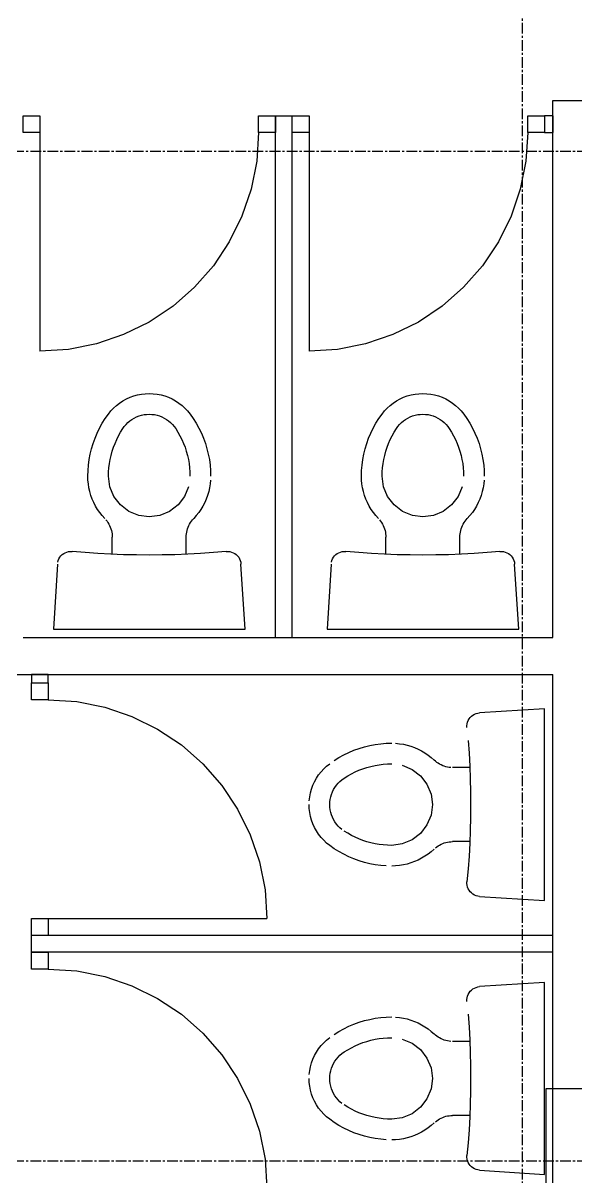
# Model space of a CAD drawing. Header units: millimetres. Extents: x -49883 to 71908, y -18440 to 67826.
# Drawn here: x 34982 to 36626, y 44228 to 47656 of the extents above; entities that cross this region are included whole.
import ezdxf

# ---------------------------------------------------------------- set-up
doc = ezdxf.new("R2010")
doc.units = ezdxf.units.MM
doc.linetypes.add('PCENTRE', pattern=[50.8, 31.75, -6.35, 6.35, -6.35])
doc.linetypes.add('PCENTRE2', pattern=[28.575, 19.05, -3.175, 3.175, -3.175])
for name, color, linetype in [('Boundaries_and_building_grids', 140, 'PCENTRE2'), ('Fourth Floor - Roofs', 2, 'Continuous'), ('Third Floor - Doors Windows and Openings', 1, 'Continuous'), ('Third Floor - Multi-View Blocks', 7, 'Continuous'), ('Third Floor - Walls', 3, 'Continuous')]:
    doc.layers.add(name, color=color, linetype=linetype)

msp = doc.modelspace()

# ---------------------------------------------------------------- linework, layer by layer
at = {"layer": 'Boundaries_and_building_grids', "color": 140, "linetype": 'PCENTRE', "lineweight": -3}
for p, q in [((36467.2, -6274.3), (36467.2, 67825.7)), ((-49882.8, 47275.7), (47817.2, 47275.7)), ((-49882.8, 44275.7), (47817.2, 44275.7))]:
    msp.add_line(p, q, dxfattribs=at)
at = {"layer": 'Fourth Floor - Roofs', "color": 1, "linetype": 'Continuous', "lineweight": -3}
for p, q in [((36537.2, 41260.7, 13800), (36537.2, 44490.7, 13800)), ((36537.2, 44490.7, 13800), (38297.2, 44490.7, 13800))]:
    msp.add_line(p, q, dxfattribs=at)
at = {"layer": 'Third Floor - Doors Windows and Openings', "linetype": 'Continuous'}
for p, q in [((35032.2, 47330.7, 10350), (35032.2, 46680.7, 10350)), ((35832.2, 47330.7, 10350), (35832.2, 46680.7, 10350)), ((35057.2, 44995.7, 10350), (35707.2, 44995.7, 10350))]:
    msp.add_line(p, q, dxfattribs=at)
at = {"layer": 'Third Floor - Doors Windows and Openings'}
for p, q in [((35682.2, 47330.7, 10350), (35676.6, 47245.9, 10350)), ((36482.2, 47330.7, 10350), (36476.6, 47245.9, 10350)), ((35676.6, 47245.9, 10350), (35660, 47162.5, 10350)), ((36476.6, 47245.9, 10350), (36460, 47162.5, 10350)), ((35660, 47162.5, 10350), (35632.7, 47082, 10350)), ((36460, 47162.5, 10350), (36432.7, 47082, 10350)), ((35632.7, 47082, 10350), (35595.1, 47005.7, 10350)), ((36432.7, 47082, 10350), (36395.1, 47005.7, 10350)), ((35595.1, 47005.7, 10350), (35547.9, 46935, 10350)), ((36395.1, 47005.7, 10350), (36347.9, 46935, 10350)), ((35547.9, 46935, 10350), (35491.8, 46871.1, 10350)), ((36347.9, 46935, 10350), (36291.8, 46871.1, 10350)), ((35491.8, 46871.1, 10350), (35427.9, 46815, 10350)), ((36291.8, 46871.1, 10350), (36227.9, 46815, 10350)), ((35427.9, 46815, 10350), (35357.2, 46767.8, 10350)), ((36227.9, 46815, 10350), (36157.2, 46767.8, 10350)), ((35357.2, 46767.8, 10350), (35280.9, 46730.2, 10350)), ((36157.2, 46767.8, 10350), (36080.9, 46730.2, 10350)), ((35280.9, 46730.2, 10350), (35200.4, 46702.9, 10350)), ((36080.9, 46730.2, 10350), (36000.4, 46702.9, 10350)), ((35117, 46686.3, 10350), (35032.2, 46680.7, 10350)), ((35200.4, 46702.9, 10350), (35117, 46686.3, 10350)), ((35917, 46686.3, 10350), (35832.2, 46680.7, 10350)), ((36000.4, 46702.9, 10350), (35917, 46686.3, 10350)), ((35057.2, 45645.7, 10350), (35142, 45640.2, 10350)), ((35142, 45640.2, 10350), (35225.4, 45623.6, 10350)), ((35225.4, 45623.6, 10350), (35305.9, 45596.2, 10350)), ((35305.9, 45596.2, 10350), (35382.2, 45558.6, 10350)), ((35382.2, 45558.6, 10350), (35452.9, 45511.4, 10350)), ((35452.9, 45511.4, 10350), (35516.8, 45455.3, 10350)), ((35516.8, 45455.3, 10350), (35572.9, 45391.4, 10350)), ((35572.9, 45391.4, 10350), (35620.1, 45320.7, 10350)), ((35620.1, 45320.7, 10350), (35657.7, 45244.5, 10350)), ((35657.7, 45244.5, 10350), (35685, 45164, 10350)), ((35685, 45164, 10350), (35701.6, 45080.6, 10350)), ((35701.6, 45080.6, 10350), (35707.2, 44995.7, 10350)), ((35057.2, 44845.7, 10350), (35142, 44840.2, 10350)), ((35142, 44840.2, 10350), (35225.4, 44823.6, 10350)), ((35225.4, 44823.6, 10350), (35305.9, 44796.2, 10350)), ((35305.9, 44796.2, 10350), (35382.2, 44758.6, 10350)), ((35382.2, 44758.6, 10350), (35452.9, 44711.4, 10350)), ((35452.9, 44711.4, 10350), (35516.8, 44655.3, 10350)), ((35516.8, 44655.3, 10350), (35572.9, 44591.4, 10350)), ((35572.9, 44591.4, 10350), (35620.1, 44520.7, 10350)), ((35620.1, 44520.7, 10350), (35657.7, 44444.5, 10350)), ((35657.7, 44444.5, 10350), (35685, 44364, 10350)), ((35685, 44364, 10350), (35701.6, 44280.6, 10350)), ((35701.6, 44280.6, 10350), (35707.2, 44195.7, 10350))]:
    msp.add_line(p, q, dxfattribs=at)
at = {"layer": 'Third Floor - Doors Windows and Openings', "linetype": 'Continuous', "elevation": 10350}
for points in [[(34982.2, 47380.7), (35032.2, 47380.7), (35032.2, 47330.7), (34982.2, 47330.7), (34982.2, 47380.7)], [(35682.2, 47380.7), (35732.2, 47380.7), (35732.2, 47330.7), (35682.2, 47330.7), (35682.2, 47380.7)], [(35782.2, 47380.7), (35832.2, 47380.7), (35832.2, 47330.7), (35782.2, 47330.7), (35782.2, 47380.7)], [(36482.2, 47380.7), (36532.2, 47380.7), (36532.2, 47330.7), (36482.2, 47330.7), (36482.2, 47380.7)], [(36532.2, 47380.7), (36532.2, 47330.7), (36557.2, 47330.7), (36557.2, 47380.7), (36532.2, 47380.7)], [(35007.2, 45695.7), (35057.2, 45695.7), (35057.2, 45720.7), (35007.2, 45720.7), (35007.2, 45695.7)], [(35007.2, 45645.7), (35007.2, 45695.7), (35057.2, 45695.7), (35057.2, 45645.7), (35007.2, 45645.7)], [(35007.2, 44945.7), (35007.2, 44995.7), (35057.2, 44995.7), (35057.2, 44945.7), (35007.2, 44945.7)], [(35007.2, 44845.7), (35007.2, 44895.7), (35057.2, 44895.7), (35057.2, 44845.7), (35007.2, 44845.7)]]:
    msp.add_lwpolyline(points, dxfattribs=at)
at = {"layer": 'Third Floor - Multi-View Blocks'}
for p, q in [((35300.1, 46544.1, 10350), (35311.1, 46548.1, 10350)), ((35311.1, 46548.1, 10350), (35322.4, 46551.3, 10350)), ((35322.4, 46551.3, 10350), (35333.9, 46553.5, 10350)), ((35333.9, 46553.5, 10350), (35345.6, 46554.9, 10350)), ((35345.6, 46554.9, 10350), (35357.3, 46555.4, 10350)), ((35357.3, 46555.4, 10350), (35369.1, 46554.9, 10350)), ((35369.1, 46554.9, 10350), (35380.7, 46553.5, 10350)), ((35380.7, 46553.5, 10350), (35392.3, 46551.3, 10350)), ((35392.3, 46551.3, 10350), (35403.6, 46548.1, 10350)), ((35403.6, 46548.1, 10350), (35414.6, 46544.1, 10350)), ((36113.4, 46544.1, 10350), (36124.4, 46548.1, 10350)), ((36124.4, 46548.1, 10350), (36135.8, 46551.3, 10350)), ((36135.8, 46551.3, 10350), (36147.3, 46553.5, 10350)), ((36147.3, 46553.5, 10350), (36158.9, 46554.9, 10350)), ((36158.9, 46554.9, 10350), (36170.7, 46555.4, 10350)), ((36170.7, 46555.4, 10350), (36182.4, 46554.9, 10350)), ((36182.4, 46554.9, 10350), (36194.1, 46553.5, 10350)), ((36194.1, 46553.5, 10350), (36205.6, 46551.3, 10350)), ((36205.6, 46551.3, 10350), (36216.9, 46548.1, 10350)), ((36216.9, 46548.1, 10350), (36228, 46544.1, 10350)), ((35243.3, 46503.5, 10350), (35251.3, 46512, 10350)), ((35251.3, 46512, 10350), (35260, 46519.9, 10350)), ((35260, 46519.9, 10350), (35269.3, 46527.1, 10350)), ((35269.3, 46527.1, 10350), (35279.1, 46533.6, 10350)), ((35279.1, 46533.6, 10350), (35289.4, 46539.2, 10350)), ((35289.4, 46539.2, 10350), (35300.1, 46544.1, 10350)), ((35414.6, 46544.1, 10350), (35425.3, 46539.2, 10350)), ((35425.3, 46539.2, 10350), (35435.6, 46533.6, 10350)), ((35435.6, 46533.6, 10350), (35445.4, 46527.1, 10350)), ((35445.4, 46527.1, 10350), (35454.7, 46519.9, 10350)), ((35454.7, 46519.9, 10350), (35463.4, 46512, 10350)), ((35463.4, 46512, 10350), (35471.4, 46503.5, 10350)), ((36056.6, 46503.5, 10350), (36064.7, 46512, 10350)), ((36064.7, 46512, 10350), (36073.3, 46519.9, 10350)), ((36073.3, 46519.9, 10350), (36082.6, 46527.1, 10350)), ((36082.6, 46527.1, 10350), (36092.4, 46533.6, 10350)), ((36092.4, 46533.6, 10350), (36102.7, 46539.2, 10350)), ((36102.7, 46539.2, 10350), (36113.4, 46544.1, 10350)), ((36228, 46544.1, 10350), (36238.6, 46539.2, 10350)), ((36238.6, 46539.2, 10350), (36248.9, 46533.6, 10350)), ((36248.9, 46533.6, 10350), (36258.7, 46527.1, 10350)), ((36258.7, 46527.1, 10350), (36268, 46519.9, 10350)), ((36268, 46519.9, 10350), (36276.7, 46512, 10350)), ((36276.7, 46512, 10350), (36284.8, 46503.5, 10350)), ((35217.7, 46466.9, 10350), (35226.4, 46480.8, 10350)), ((35226.4, 46480.8, 10350), (35235.9, 46494.3, 10350)), ((35235.9, 46494.3, 10350), (35243.3, 46503.5, 10350)), ((35299.7, 46474.1, 10350), (35306, 46478.6, 10350)), ((35306, 46478.6, 10350), (35312.7, 46482.6, 10350)), ((35312.7, 46482.6, 10350), (35319.7, 46486, 10350)), ((35319.7, 46486, 10350), (35326.9, 46488.8, 10350)), ((35326.9, 46488.8, 10350), (35334.3, 46491, 10350)), ((35334.3, 46491, 10350), (35341.9, 46492.6, 10350)), ((35341.9, 46492.6, 10350), (35349.6, 46493.5, 10350)), ((35349.6, 46493.5, 10350), (35357.3, 46493.9, 10350)), ((35357.3, 46493.9, 10350), (35365.1, 46493.5, 10350)), ((35365.1, 46493.5, 10350), (35372.8, 46492.6, 10350)), ((35372.8, 46492.6, 10350), (35380.4, 46491, 10350)), ((35380.4, 46491, 10350), (35387.8, 46488.8, 10350)), ((35387.8, 46488.8, 10350), (35395, 46486, 10350)), ((35395, 46486, 10350), (35402, 46482.6, 10350)), ((35402, 46482.6, 10350), (35408.7, 46478.6, 10350)), ((35408.7, 46478.6, 10350), (35415, 46474.1, 10350)), ((35471.4, 46503.5, 10350), (35478.8, 46494.3, 10350)), ((35478.8, 46494.3, 10350), (35488.3, 46480.8, 10350)), ((35488.3, 46480.8, 10350), (35497, 46466.9, 10350)), ((36031, 46466.9, 10350), (36039.8, 46480.8, 10350)), ((36039.8, 46480.8, 10350), (36049.2, 46494.3, 10350)), ((36049.2, 46494.3, 10350), (36056.6, 46503.5, 10350)), ((36113, 46474.1, 10350), (36119.4, 46478.6, 10350)), ((36119.4, 46478.6, 10350), (36126, 46482.6, 10350)), ((36126, 46482.6, 10350), (36133, 46486, 10350)), ((36133, 46486, 10350), (36140.2, 46488.8, 10350)), ((36140.2, 46488.8, 10350), (36147.7, 46491, 10350)), ((36147.7, 46491, 10350), (36155.2, 46492.6, 10350)), ((36155.2, 46492.6, 10350), (36162.9, 46493.5, 10350)), ((36162.9, 46493.5, 10350), (36170.7, 46493.9, 10350)), ((36170.7, 46493.9, 10350), (36178.4, 46493.5, 10350)), ((36178.4, 46493.5, 10350), (36186.1, 46492.6, 10350)), ((36186.1, 46492.6, 10350), (36193.7, 46491, 10350)), ((36193.7, 46491, 10350), (36201.1, 46488.8, 10350)), ((36201.1, 46488.8, 10350), (36208.4, 46486, 10350)), ((36208.4, 46486, 10350), (36215.3, 46482.6, 10350)), ((36215.3, 46482.6, 10350), (36222, 46478.6, 10350)), ((36222, 46478.6, 10350), (36228.3, 46474.1, 10350)), ((36284.8, 46503.5, 10350), (36292.1, 46494.3, 10350)), ((36292.1, 46494.3, 10350), (36301.6, 46480.8, 10350)), ((36301.6, 46480.8, 10350), (36310.3, 46466.9, 10350)), ((35202.5, 46437.7, 10350), (35209.7, 46452.5, 10350)), ((35209.7, 46452.5, 10350), (35217.7, 46466.9, 10350)), ((35272.1, 46440.9, 10350), (35278.7, 46451.5, 10350)), ((35278.7, 46451.5, 10350), (35283.2, 46457.8, 10350)), ((35283.2, 46457.8, 10350), (35288.3, 46463.7, 10350)), ((35288.3, 46463.7, 10350), (35293.8, 46469.1, 10350)), ((35293.8, 46469.1, 10350), (35299.7, 46474.1, 10350)), ((35415, 46474.1, 10350), (35420.9, 46469.1, 10350)), ((35420.9, 46469.1, 10350), (35426.4, 46463.7, 10350)), ((35426.4, 46463.7, 10350), (35431.4, 46457.8, 10350)), ((35431.4, 46457.8, 10350), (35435.9, 46451.5, 10350)), ((35435.9, 46451.5, 10350), (35442.6, 46440.9, 10350)), ((35497, 46466.9, 10350), (35505, 46452.5, 10350)), ((35505, 46452.5, 10350), (35512.2, 46437.7, 10350)), ((36015.8, 46437.7, 10350), (36023, 46452.5, 10350)), ((36023, 46452.5, 10350), (36031, 46466.9, 10350)), ((36085.5, 46440.9, 10350), (36092.1, 46451.5, 10350)), ((36092.1, 46451.5, 10350), (36096.6, 46457.8, 10350)), ((36096.6, 46457.8, 10350), (36101.6, 46463.7, 10350)), ((36101.6, 46463.7, 10350), (36107.1, 46469.1, 10350)), ((36107.1, 46469.1, 10350), (36113, 46474.1, 10350)), ((36228.3, 46474.1, 10350), (36234.2, 46469.1, 10350)), ((36234.2, 46469.1, 10350), (36239.7, 46463.7, 10350)), ((36239.7, 46463.7, 10350), (36244.8, 46457.8, 10350)), ((36244.8, 46457.8, 10350), (36249.3, 46451.5, 10350)), ((36249.3, 46451.5, 10350), (36255.9, 46440.9, 10350)), ((36310.3, 46466.9, 10350), (36318.3, 46452.5, 10350)), ((36318.3, 46452.5, 10350), (36325.5, 46437.7, 10350)), ((35190.5, 46407, 10350), (35196.1, 46422.5, 10350)), ((35196.1, 46422.5, 10350), (35202.5, 46437.7, 10350)), ((35255.5, 46407.3, 10350), (35260.5, 46418.8, 10350)), ((35260.5, 46418.8, 10350), (35266, 46430, 10350)), ((35266, 46430, 10350), (35272.1, 46440.9, 10350)), ((35442.6, 46440.9, 10350), (35448.6, 46430, 10350)), ((35448.6, 46430, 10350), (35454.2, 46418.8, 10350)), ((35454.2, 46418.8, 10350), (35459.2, 46407.3, 10350)), ((35512.2, 46437.7, 10350), (35518.6, 46422.5, 10350)), ((35518.6, 46422.5, 10350), (35524.2, 46407, 10350)), ((36003.8, 46407, 10350), (36009.4, 46422.5, 10350)), ((36009.4, 46422.5, 10350), (36015.8, 46437.7, 10350)), ((36068.8, 46407.3, 10350), (36073.8, 46418.8, 10350)), ((36073.8, 46418.8, 10350), (36079.4, 46430, 10350)), ((36079.4, 46430, 10350), (36085.5, 46440.9, 10350)), ((36255.9, 46440.9, 10350), (36262, 46430, 10350)), ((36262, 46430, 10350), (36267.5, 46418.8, 10350)), ((36267.5, 46418.8, 10350), (36272.5, 46407.3, 10350)), ((36325.5, 46437.7, 10350), (36331.9, 46422.5, 10350)), ((36331.9, 46422.5, 10350), (36337.5, 46407, 10350)), ((35178.8, 46359.1, 10350), (35181.8, 46375.2, 10350)), ((35181.8, 46375.2, 10350), (35185.7, 46391.2, 10350)), ((35185.7, 46391.2, 10350), (35190.5, 46407, 10350)), ((35243.9, 46371.7, 10350), (35247.2, 46383.8, 10350)), ((35247.2, 46383.8, 10350), (35251, 46395.6, 10350)), ((35251, 46395.6, 10350), (35255.5, 46407.3, 10350)), ((35459.2, 46407.3, 10350), (35463.6, 46395.6, 10350)), ((35463.6, 46395.6, 10350), (35467.5, 46383.8, 10350)), ((35467.5, 46383.8, 10350), (35470.8, 46371.7, 10350)), ((35524.2, 46407, 10350), (35528.9, 46391.2, 10350)), ((35528.9, 46391.2, 10350), (35532.8, 46375.2, 10350)), ((35532.8, 46375.2, 10350), (35535.9, 46359.1, 10350)), ((35992.1, 46359.1, 10350), (35995.2, 46375.2, 10350)), ((35995.2, 46375.2, 10350), (35999.1, 46391.2, 10350)), ((35999.1, 46391.2, 10350), (36003.8, 46407, 10350)), ((36057.2, 46371.7, 10350), (36060.5, 46383.8, 10350)), ((36060.5, 46383.8, 10350), (36064.4, 46395.6, 10350)), ((36064.4, 46395.6, 10350), (36068.8, 46407.3, 10350)), ((36272.5, 46407.3, 10350), (36277, 46395.6, 10350)), ((36277, 46395.6, 10350), (36280.9, 46383.8, 10350)), ((36280.9, 46383.8, 10350), (36284.1, 46371.7, 10350)), ((36337.5, 46407, 10350), (36342.3, 46391.2, 10350)), ((36342.3, 46391.2, 10350), (36346.2, 46375.2, 10350)), ((36346.2, 46375.2, 10350), (36349.2, 46359.1, 10350)), ((35175.3, 46326.3, 10350), (35176.6, 46342.7, 10350)), ((35176.6, 46342.7, 10350), (35178.8, 46359.1, 10350)), ((35237.5, 46334.8, 10350), (35239.1, 46347.2, 10350)), ((35239.1, 46347.2, 10350), (35241.2, 46359.5, 10350)), ((35241.2, 46359.5, 10350), (35243.9, 46371.7, 10350)), ((35470.8, 46371.7, 10350), (35473.5, 46359.5, 10350)), ((35473.5, 46359.5, 10350), (35475.6, 46347.2, 10350)), ((35475.6, 46347.2, 10350), (35477.1, 46334.8, 10350)), ((35535.9, 46359.1, 10350), (35538.1, 46342.7, 10350)), ((35538.1, 46342.7, 10350), (35539.4, 46326.3, 10350)), ((35988.6, 46326.3, 10350), (35989.9, 46342.7, 10350)), ((35989.9, 46342.7, 10350), (35992.1, 46359.1, 10350)), ((36050.9, 46334.8, 10350), (36052.4, 46347.2, 10350)), ((36052.4, 46347.2, 10350), (36054.5, 46359.5, 10350)), ((36054.5, 46359.5, 10350), (36057.2, 46371.7, 10350)), ((36284.1, 46371.7, 10350), (36286.9, 46359.5, 10350)), ((36286.9, 46359.5, 10350), (36289, 46347.2, 10350)), ((36289, 46347.2, 10350), (36290.5, 46334.8, 10350)), ((36349.2, 46359.1, 10350), (36351.4, 46342.7, 10350)), ((36351.4, 46342.7, 10350), (36352.7, 46326.3, 10350)), ((35174.8, 46309.9, 10350), (35175.3, 46326.3, 10350)), ((35175.2, 46298.3, 10350), (35174.8, 46309.9, 10350)), ((35236.3, 46309.9, 10350), (35236.6, 46322.3, 10350)), ((35240.5, 46278.5, 10350), (35236.3, 46309.9, 10350)), ((35236.6, 46322.3, 10350), (35237.5, 46334.8, 10350)), ((35477.1, 46334.8, 10350), (35478, 46322.3, 10350)), ((35478, 46322.3, 10350), (35478.3, 46309.9, 10350)), ((35539.4, 46326.3, 10350), (35539.8, 46309.9, 10350)), ((35988.2, 46309.9, 10350), (35988.6, 46326.3, 10350)), ((35988.5, 46298.3, 10350), (35988.2, 46309.9, 10350)), ((36049.7, 46309.9, 10350), (36050, 46322.3, 10350)), ((36053.8, 46278.5, 10350), (36049.7, 46309.9, 10350)), ((36050, 46322.3, 10350), (36050.9, 46334.8, 10350)), ((36290.5, 46334.8, 10350), (36291.4, 46322.3, 10350)), ((36291.4, 46322.3, 10350), (36291.7, 46309.9, 10350)), ((36352.7, 46326.3, 10350), (36353.2, 46309.9, 10350)), ((35176.3, 46286.8, 10350), (35175.2, 46298.3, 10350)), ((35178.1, 46275.3, 10350), (35176.3, 46286.8, 10350)), ((35180.7, 46264, 10350), (35178.1, 46275.3, 10350)), ((35252.5, 46249.4, 10350), (35240.5, 46278.5, 10350)), ((35474.2, 46278.5, 10350), (35462.1, 46249.4, 10350)), ((35536.5, 46275.3, 10350), (35534, 46264, 10350)), ((35538.4, 46286.8, 10350), (35536.5, 46275.3, 10350)), ((35539.5, 46298.3, 10350), (35538.4, 46286.8, 10350)), ((35989.6, 46286.8, 10350), (35988.5, 46298.3, 10350)), ((35991.5, 46275.3, 10350), (35989.6, 46286.8, 10350)), ((35994, 46264, 10350), (35991.5, 46275.3, 10350)), ((36065.9, 46249.4, 10350), (36053.8, 46278.5, 10350)), ((36287.6, 46278.5, 10350), (36275.5, 46249.4, 10350)), ((36349.9, 46275.3, 10350), (36347.3, 46264, 10350)), ((36351.7, 46286.8, 10350), (36349.9, 46275.3, 10350)), ((36352.8, 46298.3, 10350), (36351.7, 46286.8, 10350)), ((35183.9, 46252.9, 10350), (35180.7, 46264, 10350)), ((35187.9, 46242, 10350), (35183.9, 46252.9, 10350)), ((35192.5, 46231.4, 10350), (35187.9, 46242, 10350)), ((35271.8, 46224.3, 10350), (35252.5, 46249.4, 10350)), ((35462.1, 46249.4, 10350), (35442.9, 46224.3, 10350)), ((35526.8, 46242, 10350), (35522.1, 46231.4, 10350)), ((35530.7, 46252.9, 10350), (35526.8, 46242, 10350)), ((35534, 46264, 10350), (35530.7, 46252.9, 10350)), ((35997.3, 46252.9, 10350), (35994, 46264, 10350)), ((36001.3, 46242, 10350), (35997.3, 46252.9, 10350)), ((36005.9, 46231.4, 10350), (36001.3, 46242, 10350)), ((36085.1, 46224.3, 10350), (36065.9, 46249.4, 10350)), ((36275.5, 46249.4, 10350), (36256.2, 46224.3, 10350)), ((36340.1, 46242, 10350), (36335.5, 46231.4, 10350)), ((36344.1, 46252.9, 10350), (36340.1, 46242, 10350)), ((36347.3, 46264, 10350), (36344.1, 46252.9, 10350)), ((35197.9, 46221.1, 10350), (35192.5, 46231.4, 10350)), ((35203.8, 46211.2, 10350), (35197.9, 46221.1, 10350)), ((35210.4, 46201.7, 10350), (35203.8, 46211.2, 10350)), ((35296.8, 46205.1, 10350), (35271.8, 46224.3, 10350)), ((35326, 46193, 10350), (35296.8, 46205.1, 10350)), ((35417.8, 46205.1, 10350), (35388.7, 46193, 10350)), ((35442.9, 46224.3, 10350), (35417.8, 46205.1, 10350)), ((35510.9, 46211.2, 10350), (35504.3, 46201.7, 10350)), ((35516.8, 46221.1, 10350), (35510.9, 46211.2, 10350)), ((35522.1, 46231.4, 10350), (35516.8, 46221.1, 10350)), ((36011.2, 46221.1, 10350), (36005.9, 46231.4, 10350)), ((36017.1, 46211.2, 10350), (36011.2, 46221.1, 10350)), ((36023.7, 46201.7, 10350), (36017.1, 46211.2, 10350)), ((36110.2, 46205.1, 10350), (36085.1, 46224.3, 10350)), ((36139.4, 46193, 10350), (36110.2, 46205.1, 10350)), ((36231.2, 46205.1, 10350), (36202, 46193, 10350)), ((36256.2, 46224.3, 10350), (36231.2, 46205.1, 10350)), ((36324.2, 46211.2, 10350), (36317.7, 46201.7, 10350)), ((36330.2, 46221.1, 10350), (36324.2, 46211.2, 10350)), ((36335.5, 46231.4, 10350), (36330.2, 46221.1, 10350)), ((35217.5, 46192.6, 10350), (35210.4, 46201.7, 10350)), ((35225.2, 46183.9, 10350), (35217.5, 46192.6, 10350)), ((35228.6, 46180.2, 10350), (35231.8, 46176.2, 10350)), ((35231.8, 46176.2, 10350), (35234.6, 46172, 10350)), ((35234.6, 46172, 10350), (35237.2, 46167.6, 10350)), ((35237.2, 46167.6, 10350), (35239.6, 46163.1, 10350)), ((35357.3, 46188.9, 10350), (35326, 46193, 10350)), ((35388.7, 46193, 10350), (35357.3, 46188.9, 10350)), ((35475.1, 46163.1, 10350), (35477.4, 46167.6, 10350)), ((35477.4, 46167.6, 10350), (35480, 46172, 10350)), ((35480, 46172, 10350), (35482.9, 46176.2, 10350)), ((35482.9, 46176.2, 10350), (35486, 46180.2, 10350)), ((35486, 46180.2, 10350), (35489.4, 46183.9, 10350)), ((35497.2, 46192.6, 10350), (35489.4, 46183.9, 10350)), ((35504.3, 46201.7, 10350), (35497.2, 46192.6, 10350)), ((36030.9, 46192.6, 10350), (36023.7, 46201.7, 10350)), ((36038.6, 46183.9, 10350), (36030.9, 46192.6, 10350)), ((36042, 46180.2, 10350), (36045.1, 46176.2, 10350)), ((36045.1, 46176.2, 10350), (36048, 46172, 10350)), ((36048, 46172, 10350), (36050.6, 46167.6, 10350)), ((36050.6, 46167.6, 10350), (36052.9, 46163.1, 10350)), ((36170.7, 46188.9, 10350), (36139.4, 46193, 10350)), ((36202, 46193, 10350), (36170.7, 46188.9, 10350)), ((36288.4, 46163.1, 10350), (36290.8, 46167.6, 10350)), ((36290.8, 46167.6, 10350), (36293.4, 46172, 10350)), ((36293.4, 46172, 10350), (36296.3, 46176.2, 10350)), ((36296.3, 46176.2, 10350), (36299.4, 46180.2, 10350)), ((36299.4, 46180.2, 10350), (36302.8, 46183.9, 10350)), ((36310.5, 46192.6, 10350), (36302.8, 46183.9, 10350)), ((36317.7, 46201.7, 10350), (36310.5, 46192.6, 10350)), ((35239.6, 46163.1, 10350), (35241.6, 46158.5, 10350)), ((35241.6, 46158.5, 10350), (35243.3, 46153.7, 10350)), ((35243.3, 46153.7, 10350), (35244.8, 46148.8, 10350)), ((35244.8, 46148.8, 10350), (35245.9, 46143.9, 10350)), ((35245.9, 46143.9, 10350), (35246.7, 46138.9, 10350)), ((35246.7, 46138.9, 10350), (35247.2, 46133.8, 10350)), ((35247.2, 46133.8, 10350), (35247.3, 46128.7, 10350)), ((35467.3, 46128.7, 10350), (35467.5, 46133.8, 10350)), ((35467.5, 46133.8, 10350), (35468, 46138.9, 10350)), ((35468, 46138.9, 10350), (35468.8, 46143.9, 10350)), ((35468.8, 46143.9, 10350), (35469.9, 46148.8, 10350)), ((35469.9, 46148.8, 10350), (35471.3, 46153.7, 10350)), ((35471.3, 46153.7, 10350), (35473.1, 46158.5, 10350)), ((35473.1, 46158.5, 10350), (35475.1, 46163.1, 10350)), ((36052.9, 46163.1, 10350), (36055, 46158.5, 10350)), ((36055, 46158.5, 10350), (36056.7, 46153.7, 10350)), ((36056.7, 46153.7, 10350), (36058.1, 46148.8, 10350)), ((36058.1, 46148.8, 10350), (36059.2, 46143.9, 10350)), ((36059.2, 46143.9, 10350), (36060, 46138.9, 10350)), ((36060, 46138.9, 10350), (36060.5, 46133.8, 10350)), ((36060.5, 46133.8, 10350), (36060.7, 46128.7, 10350)), ((36280.7, 46128.7, 10350), (36280.8, 46133.8, 10350)), ((36280.8, 46133.8, 10350), (36281.3, 46138.9, 10350)), ((36281.3, 46138.9, 10350), (36282.1, 46143.9, 10350)), ((36282.1, 46143.9, 10350), (36283.2, 46148.8, 10350)), ((36283.2, 46148.8, 10350), (36284.7, 46153.7, 10350)), ((36284.7, 46153.7, 10350), (36286.4, 46158.5, 10350)), ((36286.4, 46158.5, 10350), (36288.4, 46163.1, 10350)), ((35088.8, 46064.2, 10350), (35091.5, 46068.8, 10350)), ((35091.5, 46068.8, 10350), (35094.8, 46073, 10350)), ((35094.8, 46073, 10350), (35098.6, 46076.7, 10350)), ((35098.6, 46076.7, 10350), (35102.9, 46079.9, 10350)), ((35102.9, 46079.9, 10350), (35107.6, 46082.5, 10350)), ((35107.6, 46082.5, 10350), (35112.5, 46084.5, 10350)), ((35112.5, 46084.5, 10350), (35117.7, 46085.7, 10350)), ((35117.7, 46085.7, 10350), (35123, 46086.3, 10350)), ((35123, 46086.3, 10350), (35128.4, 46086.1, 10350)), ((35166.4, 46082.8, 10350), (35128.4, 46086.1, 10350)), ((35204.6, 46080.2, 10350), (35166.4, 46082.8, 10350)), ((35242.7, 46078.1, 10350), (35204.6, 46080.2, 10350)), ((35280.9, 46076.6, 10350), (35242.7, 46078.1, 10350)), ((35319.1, 46075.7, 10350), (35280.9, 46076.6, 10350)), ((35357.3, 46075.4, 10350), (35319.1, 46075.7, 10350)), ((35395.6, 46075.7, 10350), (35357.3, 46075.4, 10350)), ((35433.8, 46076.6, 10350), (35395.6, 46075.7, 10350)), ((35471.9, 46078.1, 10350), (35433.8, 46076.6, 10350)), ((35510.1, 46080.2, 10350), (35471.9, 46078.1, 10350)), ((35548.2, 46082.8, 10350), (35510.1, 46080.2, 10350)), ((35586.3, 46086.1, 10350), (35548.2, 46082.8, 10350)), ((35586.3, 46086.1, 10350), (35591.6, 46086.3, 10350)), ((35591.6, 46086.3, 10350), (35596.9, 46085.7, 10350)), ((35596.9, 46085.7, 10350), (35602.1, 46084.5, 10350)), ((35602.1, 46084.5, 10350), (35607.1, 46082.5, 10350)), ((35607.1, 46082.5, 10350), (35611.8, 46079.9, 10350)), ((35611.8, 46079.9, 10350), (35616, 46076.7, 10350)), ((35616, 46076.7, 10350), (35619.8, 46073, 10350)), ((35619.8, 46073, 10350), (35623.1, 46068.8, 10350)), ((35623.1, 46068.8, 10350), (35625.8, 46064.2, 10350)), ((35902.2, 46064.2, 10350), (35904.9, 46068.8, 10350)), ((35904.9, 46068.8, 10350), (35908.2, 46073, 10350)), ((35908.2, 46073, 10350), (35912, 46076.7, 10350)), ((35912, 46076.7, 10350), (35916.3, 46079.9, 10350)), ((35916.3, 46079.9, 10350), (35920.9, 46082.5, 10350)), ((35920.9, 46082.5, 10350), (35925.9, 46084.5, 10350)), ((35925.9, 46084.5, 10350), (35931.1, 46085.7, 10350)), ((35931.1, 46085.7, 10350), (35936.4, 46086.3, 10350)), ((35936.4, 46086.3, 10350), (35941.7, 46086.1, 10350)), ((35979.8, 46082.8, 10350), (35941.7, 46086.1, 10350)), ((36017.9, 46080.2, 10350), (35979.8, 46082.8, 10350)), ((36056.1, 46078.1, 10350), (36017.9, 46080.2, 10350)), ((36094.3, 46076.6, 10350), (36056.1, 46078.1, 10350)), ((36132.5, 46075.7, 10350), (36094.3, 46076.6, 10350)), ((36170.7, 46075.4, 10350), (36132.5, 46075.7, 10350)), ((36208.9, 46075.7, 10350), (36170.7, 46075.4, 10350)), ((36247.1, 46076.6, 10350), (36208.9, 46075.7, 10350)), ((36285.3, 46078.1, 10350), (36247.1, 46076.6, 10350)), ((36323.5, 46080.2, 10350), (36285.3, 46078.1, 10350)), ((36361.6, 46082.8, 10350), (36323.5, 46080.2, 10350)), ((36399.7, 46086.1, 10350), (36361.6, 46082.8, 10350)), ((36399.7, 46086.1, 10350), (36405, 46086.3, 10350)), ((36405, 46086.3, 10350), (36410.3, 46085.7, 10350)), ((36410.3, 46085.7, 10350), (36415.5, 46084.5, 10350)), ((36415.5, 46084.5, 10350), (36420.4, 46082.5, 10350)), ((36420.4, 46082.5, 10350), (36425.1, 46079.9, 10350)), ((36425.1, 46079.9, 10350), (36429.4, 46076.7, 10350)), ((36429.4, 46076.7, 10350), (36433.2, 46073, 10350)), ((36433.2, 46073, 10350), (36436.5, 46068.8, 10350)), ((36436.5, 46068.8, 10350), (36439.2, 46064.2, 10350)), ((35085.4, 46054.1, 10350), (35086.8, 46059.3, 10350)), ((35086.8, 46059.3, 10350), (35088.8, 46064.2, 10350)), ((35625.8, 46064.2, 10350), (35627.9, 46059.3, 10350)), ((35627.9, 46059.3, 10350), (35629.3, 46054.1, 10350)), ((35629.3, 46054.1, 10350), (35630, 46048.9, 10350)), ((35898.7, 46054.1, 10350), (35900.1, 46059.3, 10350)), ((35900.1, 46059.3, 10350), (35902.2, 46064.2, 10350)), ((36439.2, 46064.2, 10350), (36441.2, 46059.3, 10350)), ((36441.2, 46059.3, 10350), (36442.6, 46054.1, 10350)), ((36442.6, 46054.1, 10350), (36443.3, 46048.9, 10350)), ((36305.4, 45584, 10350), (36308, 45588.6, 10350)), ((36308, 45588.6, 10350), (36311.2, 45592.9, 10350)), ((36311.2, 45592.9, 10350), (36314.9, 45596.7, 10350)), ((36314.9, 45596.7, 10350), (36319.1, 45600, 10350)), ((36319.1, 45600, 10350), (36323.7, 45602.7, 10350)), ((36323.7, 45602.7, 10350), (36328.6, 45604.8, 10350)), ((36328.6, 45604.8, 10350), (36333.8, 45606.2, 10350)), ((36333.8, 45606.2, 10350), (36339.1, 45606.9, 10350)), ((36301.6, 45568.5, 10350), (36302.2, 45573.8, 10350)), ((36301.8, 45563.2, 10350), (36301.6, 45568.5, 10350)), ((36302.2, 45573.8, 10350), (36303.5, 45579, 10350)), ((36303.5, 45579, 10350), (36305.4, 45584, 10350)), ((36061.6, 45516.3, 10350), (36078.1, 45516.7, 10350)), ((36305.1, 45525.1, 10350), (36307.8, 45487, 10350)), ((35935.4, 45481.9, 10350), (35950.3, 45489.1, 10350)), ((35950.3, 45489.1, 10350), (35965.4, 45495.5, 10350)), ((35965.4, 45495.5, 10350), (35980.9, 45501.1, 10350)), ((35980.9, 45501.1, 10350), (35996.7, 45505.8, 10350)), ((35996.7, 45505.8, 10350), (36012.7, 45509.7, 10350)), ((36012.7, 45509.7, 10350), (36028.9, 45512.8, 10350)), ((36028.9, 45512.8, 10350), (36045.2, 45515, 10350)), ((36045.2, 45515, 10350), (36061.6, 45516.3, 10350)), ((36089.6, 45516.3, 10350), (36101.2, 45515.2, 10350)), ((36101.2, 45515.2, 10350), (36112.6, 45513.4, 10350)), ((36112.6, 45513.4, 10350), (36123.9, 45510.9, 10350)), ((36123.9, 45510.9, 10350), (36135, 45507.6, 10350)), ((36135, 45507.6, 10350), (36145.9, 45503.6, 10350)), ((36145.9, 45503.6, 10350), (36156.5, 45499, 10350)), ((36156.5, 45499, 10350), (36166.8, 45493.7, 10350)), ((36166.8, 45493.7, 10350), (36176.7, 45487.7, 10350)), ((36176.7, 45487.7, 10350), (36186.3, 45481.2, 10350)), ((36307.8, 45487, 10350), (36309.9, 45448.8, 10350)), ((35875.9, 45440.2, 10350), (35884.5, 45448.3, 10350)), ((35884.5, 45448.3, 10350), (35893.6, 45455.7, 10350)), ((35907.1, 45465.1, 10350), (35921, 45473.9, 10350)), ((35921, 45473.9, 10350), (35935.4, 45481.9, 10350)), ((36016.2, 45447.7, 10350), (36028.4, 45450.4, 10350)), ((36028.4, 45450.4, 10350), (36040.7, 45452.5, 10350)), ((36040.7, 45452.5, 10350), (36053.1, 45454, 10350)), ((36053.1, 45454, 10350), (36065.6, 45454.9, 10350)), ((36065.6, 45454.9, 10350), (36078.1, 45455.2, 10350)), ((36109.4, 45451.1, 10350), (36138.6, 45439, 10350)), ((36186.3, 45481.2, 10350), (36195.4, 45474, 10350)), ((36195.4, 45474, 10350), (36204, 45466.3, 10350)), ((36207.8, 45462.9, 10350), (36204, 45466.3, 10350)), ((36211.8, 45459.8, 10350), (36207.8, 45462.9, 10350)), ((36215.9, 45456.9, 10350), (36211.8, 45459.8, 10350)), ((36220.3, 45454.3, 10350), (36215.9, 45456.9, 10350)), ((36224.8, 45452, 10350), (36220.3, 45454.3, 10350)), ((36229.5, 45449.9, 10350), (36224.8, 45452, 10350)), ((36234.2, 45448.2, 10350), (36229.5, 45449.9, 10350)), ((36239.1, 45446.8, 10350), (36234.2, 45448.2, 10350)), ((36309.9, 45448.8, 10350), (36311.4, 45410.6, 10350)), ((35854.4, 45412.5, 10350), (35860.8, 45422.3, 10350)), ((35860.8, 45422.3, 10350), (35868, 45431.5, 10350)), ((35868, 45431.5, 10350), (35875.9, 45440.2, 10350)), ((35936.5, 45412.8, 10350), (35947.1, 45419.4, 10350)), ((35947.1, 45419.4, 10350), (35958, 45425.5, 10350)), ((35958, 45425.5, 10350), (35969.2, 45431.1, 10350)), ((35969.2, 45431.1, 10350), (35980.6, 45436.1, 10350)), ((35980.6, 45436.1, 10350), (35992.3, 45440.5, 10350)), ((35992.3, 45440.5, 10350), (36004.2, 45444.4, 10350)), ((36004.2, 45444.4, 10350), (36016.2, 45447.7, 10350)), ((36138.6, 45439, 10350), (36163.6, 45419.8, 10350)), ((36163.6, 45419.8, 10350), (36182.9, 45394.7, 10350)), ((36244.1, 45445.7, 10350), (36239.1, 45446.8, 10350)), ((36249.1, 45444.9, 10350), (36244.1, 45445.7, 10350)), ((36254.1, 45444.4, 10350), (36249.1, 45444.9, 10350)), ((35836.6, 45369.1, 10350), (35839.8, 45380.5, 10350)), ((35839.8, 45380.5, 10350), (35843.8, 45391.5, 10350)), ((35843.8, 45391.5, 10350), (35848.7, 45402.2, 10350)), ((35848.7, 45402.2, 10350), (35854.4, 45412.5, 10350)), ((35905.3, 45378.9, 10350), (35909.3, 45385.5, 10350)), ((35909.3, 45385.5, 10350), (35913.8, 45391.9, 10350)), ((35913.8, 45391.9, 10350), (35918.8, 45397.8, 10350)), ((35918.8, 45397.8, 10350), (35924.3, 45403.3, 10350)), ((35924.3, 45403.3, 10350), (35930.2, 45408.3, 10350)), ((35930.2, 45408.3, 10350), (35936.5, 45412.8, 10350)), ((36182.9, 45394.7, 10350), (36194.9, 45365.5, 10350)), ((36311.4, 45410.6, 10350), (36312.3, 45372.4, 10350)), ((35833, 45345.9, 10350), (35834.4, 45357.6, 10350)), ((35834.4, 45357.6, 10350), (35836.6, 45369.1, 10350)), ((35894.4, 45342, 10350), (35895.3, 45349.7, 10350)), ((35895.3, 45349.7, 10350), (35896.9, 45357.2, 10350)), ((35896.9, 45357.2, 10350), (35899.1, 45364.7, 10350)), ((35899.1, 45364.7, 10350), (35901.9, 45371.9, 10350)), ((35901.9, 45371.9, 10350), (35905.3, 45378.9, 10350)), ((36194.9, 45365.5, 10350), (36199.1, 45334.2, 10350)), ((36312.3, 45372.4, 10350), (36312.6, 45334.2, 10350)), ((35833, 45322.5, 10350), (35832.6, 45334.2, 10350)), ((35834.4, 45310.8, 10350), (35833, 45322.5, 10350)), ((35836.6, 45299.3, 10350), (35834.4, 45310.8, 10350)), ((35894.1, 45334.2, 10350), (35894.4, 45342, 10350)), ((35894.4, 45326.5, 10350), (35894.1, 45334.2, 10350)), ((35895.3, 45318.8, 10350), (35894.4, 45326.5, 10350)), ((35896.9, 45311.2, 10350), (35895.3, 45318.8, 10350)), ((35899.1, 45303.8, 10350), (35896.9, 45311.2, 10350)), ((36199.1, 45334.2, 10350), (36194.9, 45302.9, 10350)), ((36312.6, 45334.2, 10350), (36312.3, 45296, 10350)), ((35839.8, 45288, 10350), (35836.6, 45299.3, 10350)), ((35843.8, 45276.9, 10350), (35839.8, 45288, 10350)), ((35848.7, 45266.2, 10350), (35843.8, 45276.9, 10350)), ((35901.9, 45296.5, 10350), (35899.1, 45303.8, 10350)), ((35905.3, 45289.6, 10350), (35901.9, 45296.5, 10350)), ((35909.3, 45282.9, 10350), (35905.3, 45289.6, 10350)), ((35913.8, 45276.6, 10350), (35909.3, 45282.9, 10350)), ((35918.8, 45270.6, 10350), (35913.8, 45276.6, 10350)), ((36194.9, 45302.9, 10350), (36182.9, 45273.7, 10350)), ((36312.3, 45296, 10350), (36311.4, 45257.8, 10350)), ((35854.4, 45256, 10350), (35848.7, 45266.2, 10350)), ((35860.8, 45246.2, 10350), (35854.4, 45256, 10350)), ((35868, 45236.9, 10350), (35860.8, 45246.2, 10350)), ((35924.3, 45265.1, 10350), (35918.8, 45270.6, 10350)), ((35930.2, 45260.1, 10350), (35924.3, 45265.1, 10350)), ((35947.1, 45249, 10350), (35936.5, 45255.6, 10350)), ((35958, 45242.9, 10350), (35947.1, 45249, 10350)), ((35969.2, 45237.4, 10350), (35958, 45242.9, 10350)), ((36163.6, 45248.7, 10350), (36138.6, 45229.4, 10350)), ((36182.9, 45273.7, 10350), (36163.6, 45248.7, 10350)), ((36311.4, 45257.8, 10350), (36309.9, 45219.6, 10350)), ((35875.9, 45228.2, 10350), (35868, 45236.9, 10350)), ((35884.5, 45220.1, 10350), (35875.9, 45228.2, 10350)), ((35893.6, 45212.8, 10350), (35884.5, 45220.1, 10350)), ((35907.1, 45203.3, 10350), (35893.6, 45212.8, 10350)), ((35980.6, 45232.4, 10350), (35969.2, 45237.4, 10350)), ((35992.3, 45227.9, 10350), (35980.6, 45232.4, 10350)), ((36004.2, 45224, 10350), (35992.3, 45227.9, 10350)), ((36016.2, 45220.7, 10350), (36004.2, 45224, 10350)), ((36028.4, 45218, 10350), (36016.2, 45220.7, 10350)), ((36040.7, 45215.9, 10350), (36028.4, 45218, 10350)), ((36053.1, 45214.4, 10350), (36040.7, 45215.9, 10350)), ((36065.6, 45213.5, 10350), (36053.1, 45214.4, 10350)), ((36078.1, 45213.2, 10350), (36065.6, 45213.5, 10350)), ((36109.4, 45217.3, 10350), (36078.1, 45213.2, 10350)), ((36138.6, 45229.4, 10350), (36109.4, 45217.3, 10350)), ((36207.8, 45205.5, 10350), (36211.8, 45208.6, 10350)), ((36211.8, 45208.6, 10350), (36215.9, 45211.5, 10350)), ((36215.9, 45211.5, 10350), (36220.3, 45214.1, 10350)), ((36220.3, 45214.1, 10350), (36224.8, 45216.4, 10350)), ((36224.8, 45216.4, 10350), (36229.5, 45218.5, 10350)), ((36229.5, 45218.5, 10350), (36234.2, 45220.2, 10350)), ((36234.2, 45220.2, 10350), (36239.1, 45221.6, 10350)), ((36239.1, 45221.6, 10350), (36244.1, 45222.8, 10350)), ((36244.1, 45222.8, 10350), (36249.1, 45223.6, 10350)), ((36249.1, 45223.6, 10350), (36254.1, 45224.1, 10350)), ((36254.1, 45224.1, 10350), (36259.2, 45224.2, 10350)), ((36309.9, 45219.6, 10350), (36307.8, 45181.4, 10350)), ((35921, 45194.6, 10350), (35907.1, 45203.3, 10350)), ((35935.4, 45186.6, 10350), (35921, 45194.6, 10350)), ((35950.3, 45179.4, 10350), (35935.4, 45186.6, 10350)), ((35965.4, 45173, 10350), (35950.3, 45179.4, 10350)), ((36166.8, 45174.7, 10350), (36156.5, 45169.4, 10350)), ((36176.7, 45180.7, 10350), (36166.8, 45174.7, 10350)), ((36186.3, 45187.2, 10350), (36176.7, 45180.7, 10350)), ((36195.4, 45194.4, 10350), (36186.3, 45187.2, 10350)), ((36204, 45202.1, 10350), (36195.4, 45194.4, 10350)), ((36307.8, 45181.4, 10350), (36305.1, 45143.3, 10350)), ((35980.9, 45167.4, 10350), (35965.4, 45173, 10350)), ((35996.7, 45162.6, 10350), (35980.9, 45167.4, 10350)), ((36012.7, 45158.7, 10350), (35996.7, 45162.6, 10350)), ((36028.9, 45155.6, 10350), (36012.7, 45158.7, 10350)), ((36045.2, 45153.5, 10350), (36028.9, 45155.6, 10350)), ((36061.6, 45152.1, 10350), (36045.2, 45153.5, 10350)), ((36089.6, 45152.1, 10350), (36078.1, 45151.7, 10350)), ((36101.2, 45153.2, 10350), (36089.6, 45152.1, 10350)), ((36112.6, 45155, 10350), (36101.2, 45153.2, 10350)), ((36123.9, 45157.6, 10350), (36112.6, 45155, 10350)), ((36135, 45160.8, 10350), (36123.9, 45157.6, 10350)), ((36145.9, 45164.8, 10350), (36135, 45160.8, 10350)), ((36156.5, 45169.4, 10350), (36145.9, 45164.8, 10350)), ((36305.1, 45143.3, 10350), (36301.8, 45105.2, 10350)), ((36301.6, 45099.9, 10350), (36301.8, 45105.2, 10350)), ((36302.2, 45094.6, 10350), (36301.6, 45099.9, 10350)), ((36303.5, 45089.4, 10350), (36302.2, 45094.6, 10350)), ((36305.4, 45084.5, 10350), (36303.5, 45089.4, 10350)), ((36308, 45079.8, 10350), (36305.4, 45084.5, 10350)), ((36311.2, 45075.5, 10350), (36308, 45079.8, 10350)), ((36314.9, 45071.7, 10350), (36311.2, 45075.5, 10350)), ((36319.1, 45068.4, 10350), (36314.9, 45071.7, 10350)), ((36323.7, 45065.7, 10350), (36319.1, 45068.4, 10350)), ((36328.6, 45063.6, 10350), (36323.7, 45065.7, 10350)), ((36333.8, 45062.3, 10350), (36328.6, 45063.6, 10350)), ((36339.1, 45061.6, 10350), (36333.8, 45062.3, 10350)), ((36302.2, 44760.5, 10350), (36303.5, 44765.7, 10350)), ((36303.5, 44765.7, 10350), (36305.4, 44770.6, 10350)), ((36305.4, 44770.6, 10350), (36308, 44775.3, 10350)), ((36308, 44775.3, 10350), (36311.2, 44779.6, 10350)), ((36311.2, 44779.6, 10350), (36314.9, 44783.4, 10350)), ((36314.9, 44783.4, 10350), (36319.1, 44786.7, 10350)), ((36319.1, 44786.7, 10350), (36323.7, 44789.4, 10350)), ((36323.7, 44789.4, 10350), (36328.6, 44791.4, 10350)), ((36328.6, 44791.4, 10350), (36333.8, 44792.8, 10350)), ((36333.8, 44792.8, 10350), (36339.1, 44793.5, 10350)), ((36301.6, 44755.2, 10350), (36302.2, 44760.5, 10350)), ((36301.8, 44749.8, 10350), (36301.6, 44755.2, 10350)), ((35996.7, 44692.5, 10350), (36012.7, 44696.4, 10350)), ((36012.7, 44696.4, 10350), (36028.9, 44699.4, 10350)), ((36028.9, 44699.4, 10350), (36045.2, 44701.6, 10350)), ((36045.2, 44701.6, 10350), (36061.6, 44702.9, 10350)), ((36061.6, 44702.9, 10350), (36078.1, 44703.4, 10350)), ((36089.6, 44703, 10350), (36101.2, 44701.9, 10350)), ((36101.2, 44701.9, 10350), (36112.6, 44700.1, 10350)), ((36112.6, 44700.1, 10350), (36123.9, 44697.5, 10350)), ((36123.9, 44697.5, 10350), (36135, 44694.3, 10350)), ((36135, 44694.3, 10350), (36145.9, 44690.3, 10350)), ((36305.1, 44711.8, 10350), (36307.8, 44673.6, 10350)), ((35907.1, 44651.8, 10350), (35921, 44660.5, 10350)), ((35921, 44660.5, 10350), (35935.4, 44668.5, 10350)), ((35935.4, 44668.5, 10350), (35950.3, 44675.7, 10350)), ((35950.3, 44675.7, 10350), (35965.4, 44682.1, 10350)), ((35965.4, 44682.1, 10350), (35980.9, 44687.7, 10350)), ((35980.9, 44687.7, 10350), (35996.7, 44692.5, 10350)), ((36145.9, 44690.3, 10350), (36156.5, 44685.7, 10350)), ((36156.5, 44685.7, 10350), (36166.8, 44680.4, 10350)), ((36166.8, 44680.4, 10350), (36176.7, 44674.4, 10350)), ((36176.7, 44674.4, 10350), (36186.3, 44667.8, 10350)), ((36186.3, 44667.8, 10350), (36195.4, 44660.7, 10350)), ((36195.4, 44660.7, 10350), (36204, 44653, 10350)), ((36307.8, 44673.6, 10350), (36309.9, 44635.5, 10350)), ((35868, 44618.2, 10350), (35875.9, 44626.9, 10350)), ((35875.9, 44626.9, 10350), (35884.5, 44635, 10350)), ((35884.5, 44635, 10350), (35893.6, 44642.3, 10350)), ((35980.6, 44622.7, 10350), (35992.3, 44627.2, 10350)), ((35992.3, 44627.2, 10350), (36004.2, 44631, 10350)), ((36004.2, 44631, 10350), (36016.2, 44634.3, 10350)), ((36016.2, 44634.3, 10350), (36028.4, 44637, 10350)), ((36028.4, 44637, 10350), (36040.7, 44639.1, 10350)), ((36040.7, 44639.1, 10350), (36053.1, 44640.7, 10350)), ((36053.1, 44640.7, 10350), (36065.6, 44641.6, 10350)), ((36065.6, 44641.6, 10350), (36078.1, 44641.9, 10350)), ((36109.4, 44637.7, 10350), (36138.6, 44625.7, 10350)), ((36138.6, 44625.7, 10350), (36163.6, 44606.4, 10350)), ((36207.8, 44649.6, 10350), (36204, 44653, 10350)), ((36211.8, 44646.4, 10350), (36207.8, 44649.6, 10350)), ((36215.9, 44643.6, 10350), (36211.8, 44646.4, 10350)), ((36220.3, 44641, 10350), (36215.9, 44643.6, 10350)), ((36224.8, 44638.6, 10350), (36220.3, 44641, 10350)), ((36229.5, 44636.6, 10350), (36224.8, 44638.6, 10350)), ((36234.2, 44634.9, 10350), (36229.5, 44636.6, 10350)), ((36239.1, 44633.4, 10350), (36234.2, 44634.9, 10350)), ((36244.1, 44632.3, 10350), (36239.1, 44633.4, 10350)), ((36249.1, 44631.5, 10350), (36244.1, 44632.3, 10350)), ((36254.1, 44631, 10350), (36249.1, 44631.5, 10350)), ((36309.9, 44635.5, 10350), (36311.4, 44597.3, 10350)), ((35848.7, 44588.8, 10350), (35854.4, 44599.1, 10350)), ((35854.4, 44599.1, 10350), (35860.8, 44608.9, 10350)), ((35860.8, 44608.9, 10350), (35868, 44618.2, 10350)), ((35924.3, 44589.9, 10350), (35930.2, 44595, 10350)), ((35930.2, 44595, 10350), (35936.5, 44599.5, 10350)), ((35936.5, 44599.5, 10350), (35947.1, 44606.1, 10350)), ((35947.1, 44606.1, 10350), (35958, 44612.2, 10350)), ((35958, 44612.2, 10350), (35969.2, 44617.7, 10350)), ((35969.2, 44617.7, 10350), (35980.6, 44622.7, 10350)), ((36163.6, 44606.4, 10350), (36182.9, 44581.4, 10350)), ((36311.4, 44597.3, 10350), (36312.3, 44559.1, 10350)), ((35836.6, 44555.8, 10350), (35839.8, 44567.1, 10350)), ((35839.8, 44567.1, 10350), (35843.8, 44578.1, 10350)), ((35843.8, 44578.1, 10350), (35848.7, 44588.8, 10350)), ((35899.1, 44551.3, 10350), (35901.9, 44558.6, 10350)), ((35901.9, 44558.6, 10350), (35905.3, 44565.5, 10350)), ((35905.3, 44565.5, 10350), (35909.3, 44572.2, 10350)), ((35909.3, 44572.2, 10350), (35913.8, 44578.5, 10350)), ((35913.8, 44578.5, 10350), (35918.8, 44584.4, 10350)), ((35918.8, 44584.4, 10350), (35924.3, 44589.9, 10350)), ((36182.9, 44581.4, 10350), (36194.9, 44552.2, 10350)), ((36312.3, 44559.1, 10350), (36312.6, 44520.9, 10350)), ((35833, 44532.6, 10350), (35834.4, 44544.3, 10350)), ((35834.4, 44544.3, 10350), (35836.6, 44555.8, 10350)), ((35894.1, 44520.9, 10350), (35894.4, 44528.6, 10350)), ((35894.4, 44528.6, 10350), (35895.3, 44536.3, 10350)), ((35895.3, 44536.3, 10350), (35896.9, 44543.9, 10350)), ((35896.9, 44543.9, 10350), (35899.1, 44551.3, 10350)), ((36194.9, 44552.2, 10350), (36199.1, 44520.9, 10350)), ((35833, 44509.1, 10350), (35832.6, 44520.9, 10350)), ((35834.4, 44497.5, 10350), (35833, 44509.1, 10350)), ((35836.6, 44485.9, 10350), (35834.4, 44497.5, 10350)), ((35894.4, 44513.1, 10350), (35894.1, 44520.9, 10350)), ((35895.3, 44505.4, 10350), (35894.4, 44513.1, 10350)), ((35896.9, 44497.8, 10350), (35895.3, 44505.4, 10350)), ((35899.1, 44490.4, 10350), (35896.9, 44497.8, 10350)), ((35901.9, 44483.2, 10350), (35899.1, 44490.4, 10350)), ((36194.9, 44489.5, 10350), (36182.9, 44460.4, 10350)), ((36199.1, 44520.9, 10350), (36194.9, 44489.5, 10350)), ((36312.6, 44520.9, 10350), (36312.3, 44482.6, 10350)), ((35839.8, 44474.6, 10350), (35836.6, 44485.9, 10350)), ((35843.8, 44463.6, 10350), (35839.8, 44474.6, 10350)), ((35848.7, 44452.9, 10350), (35843.8, 44463.6, 10350)), ((35905.3, 44476.2, 10350), (35901.9, 44483.2, 10350)), ((35909.3, 44469.5, 10350), (35905.3, 44476.2, 10350)), ((35913.8, 44463.2, 10350), (35909.3, 44469.5, 10350)), ((35918.8, 44457.3, 10350), (35913.8, 44463.2, 10350)), ((35924.3, 44451.8, 10350), (35918.8, 44457.3, 10350)), ((36182.9, 44460.4, 10350), (36163.6, 44435.3, 10350)), ((36312.3, 44482.6, 10350), (36311.4, 44444.4, 10350)), ((35854.4, 44442.6, 10350), (35848.7, 44452.9, 10350)), ((35860.8, 44432.8, 10350), (35854.4, 44442.6, 10350)), ((35868, 44423.5, 10350), (35860.8, 44432.8, 10350)), ((35875.9, 44414.8, 10350), (35868, 44423.5, 10350)), ((35930.2, 44446.8, 10350), (35924.3, 44451.8, 10350)), ((35947.1, 44435.6, 10350), (35936.5, 44442.3, 10350)), ((35958, 44429.6, 10350), (35947.1, 44435.6, 10350)), ((35969.2, 44424, 10350), (35958, 44429.6, 10350)), ((35980.6, 44419, 10350), (35969.2, 44424, 10350)), ((36163.6, 44435.3, 10350), (36138.6, 44416.1, 10350)), ((36311.4, 44444.4, 10350), (36309.9, 44406.3, 10350)), ((35884.5, 44406.8, 10350), (35875.9, 44414.8, 10350)), ((35893.6, 44399.4, 10350), (35884.5, 44406.8, 10350)), ((35907.1, 44389.9, 10350), (35893.6, 44399.4, 10350)), ((35921, 44381.2, 10350), (35907.1, 44389.9, 10350)), ((35992.3, 44414.6, 10350), (35980.6, 44419, 10350)), ((36004.2, 44410.7, 10350), (35992.3, 44414.6, 10350)), ((36016.2, 44407.4, 10350), (36004.2, 44410.7, 10350)), ((36028.4, 44404.7, 10350), (36016.2, 44407.4, 10350)), ((36040.7, 44402.6, 10350), (36028.4, 44404.7, 10350)), ((36053.1, 44401.1, 10350), (36040.7, 44402.6, 10350)), ((36065.6, 44400.2, 10350), (36053.1, 44401.1, 10350)), ((36078.1, 44399.9, 10350), (36065.6, 44400.2, 10350)), ((36109.4, 44404, 10350), (36078.1, 44399.9, 10350)), ((36138.6, 44416.1, 10350), (36109.4, 44404, 10350)), ((36204, 44388.8, 10350), (36195.4, 44381.1, 10350)), ((36207.8, 44392.2, 10350), (36211.8, 44395.3, 10350)), ((36211.8, 44395.3, 10350), (36215.9, 44398.2, 10350)), ((36215.9, 44398.2, 10350), (36220.3, 44400.8, 10350)), ((36220.3, 44400.8, 10350), (36224.8, 44403.1, 10350)), ((36224.8, 44403.1, 10350), (36229.5, 44405.1, 10350)), ((36229.5, 44405.1, 10350), (36234.2, 44406.9, 10350)), ((36234.2, 44406.9, 10350), (36239.1, 44408.3, 10350)), ((36239.1, 44408.3, 10350), (36244.1, 44409.4, 10350)), ((36244.1, 44409.4, 10350), (36249.1, 44410.2, 10350)), ((36249.1, 44410.2, 10350), (36254.1, 44410.7, 10350)), ((36254.1, 44410.7, 10350), (36259.2, 44410.9, 10350)), ((36309.9, 44406.3, 10350), (36307.8, 44368.1, 10350)), ((35935.4, 44373.2, 10350), (35921, 44381.2, 10350)), ((35950.3, 44366, 10350), (35935.4, 44373.2, 10350)), ((35965.4, 44359.6, 10350), (35950.3, 44366, 10350)), ((35980.9, 44354, 10350), (35965.4, 44359.6, 10350)), ((35996.7, 44349.3, 10350), (35980.9, 44354, 10350)), ((36145.9, 44351.4, 10350), (36135, 44347.5, 10350)), ((36156.5, 44356.1, 10350), (36145.9, 44351.4, 10350)), ((36166.8, 44361.4, 10350), (36156.5, 44356.1, 10350)), ((36176.7, 44367.3, 10350), (36166.8, 44361.4, 10350)), ((36186.3, 44373.9, 10350), (36176.7, 44367.3, 10350)), ((36195.4, 44381.1, 10350), (36186.3, 44373.9, 10350)), ((36307.8, 44368.1, 10350), (36305.1, 44330, 10350)), ((36012.7, 44345.4, 10350), (35996.7, 44349.3, 10350)), ((36028.9, 44342.3, 10350), (36012.7, 44345.4, 10350)), ((36045.2, 44340.1, 10350), (36028.9, 44342.3, 10350)), ((36061.6, 44338.8, 10350), (36045.2, 44340.1, 10350)), ((36089.6, 44338.7, 10350), (36078.1, 44338.4, 10350)), ((36101.2, 44339.8, 10350), (36089.6, 44338.7, 10350)), ((36112.6, 44341.7, 10350), (36101.2, 44339.8, 10350)), ((36123.9, 44344.2, 10350), (36112.6, 44341.7, 10350)), ((36135, 44347.5, 10350), (36123.9, 44344.2, 10350)), ((36305.1, 44330, 10350), (36301.8, 44291.9, 10350)), ((36301.6, 44286.6, 10350), (36301.8, 44291.9, 10350)), ((36302.2, 44281.3, 10350), (36301.6, 44286.6, 10350)), ((36303.5, 44276.1, 10350), (36302.2, 44281.3, 10350)), ((36305.4, 44271.1, 10350), (36303.5, 44276.1, 10350)), ((36308, 44266.4, 10350), (36305.4, 44271.1, 10350)), ((36311.2, 44262.2, 10350), (36308, 44266.4, 10350)), ((36314.9, 44258.4, 10350), (36311.2, 44262.2, 10350)), ((36319.1, 44255.1, 10350), (36314.9, 44258.4, 10350)), ((36323.7, 44252.4, 10350), (36319.1, 44255.1, 10350)), ((36328.6, 44250.3, 10350), (36323.7, 44252.4, 10350)), ((36333.8, 44248.9, 10350), (36328.6, 44250.3, 10350)), ((36339.1, 44248.2, 10350), (36333.8, 44248.9, 10350))]:
    msp.add_line(p, q, dxfattribs=at)
at = {"layer": 'Third Floor - Multi-View Blocks', "linetype": 'Continuous'}
for p, q in [((35247.3, 46077.8, 10350), (35247.3, 46128.7, 10350)), ((35467.3, 46077.8, 10350), (35467.3, 46128.7, 10350)), ((36060.7, 46077.8, 10350), (36060.7, 46128.7, 10350)), ((36280.7, 46077.8, 10350), (36280.7, 46128.7, 10350)), ((35642.3, 45855.4, 10350), (35630, 46048.9, 10350)), ((36455.7, 45855.4, 10350), (36443.3, 46048.9, 10350)), ((36532.6, 45619.2, 10350), (36339.1, 45606.9, 10350)), ((36310.1, 45444.2, 10350), (36259.2, 45444.2, 10350)), ((36310.1, 45224.2, 10350), (36259.2, 45224.2, 10350)), ((36532.6, 44805.9, 10350), (36339.1, 44793.5, 10350)), ((36310.1, 44630.9, 10350), (36259.2, 44630.9, 10350)), ((36310.1, 44410.9, 10350), (36259.2, 44410.9, 10350))]:
    msp.add_line(p, q, dxfattribs=at)
at = {"layer": 'Third Floor - Multi-View Blocks', "linetype": 'Continuous', "elevation": 10350}
for points in [[(35084.7, 46048.9), (35072.3, 45855.4), (35642.3, 45855.4)], [(35898, 46048.9), (35885.7, 45855.4), (36455.7, 45855.4)], [(36339.1, 45061.6), (36532.6, 45049.2), (36532.6, 45619.2)], [(36339.1, 44248.2), (36532.6, 44235.9), (36532.6, 44805.9)]]:
    msp.add_lwpolyline(points, dxfattribs=at)
at = {"layer": 'Third Floor - Walls', "color": 3, "linetype": 'Continuous'}
for p, q in [((36557.2, 45830.7, 10350), (36557.2, 47425.7, 10350)), ((36557.2, 47425.7, 10350), (38057.2, 47425.7, 10350)), ((34982.2, 45830.7, 10350), (36557.2, 45830.7, 10350)), ((33767.2, 45720.7, 10350), (36557.2, 45720.7, 10350)), ((36557.2, 41185.7, 10350), (36557.2, 45720.7, 10350))]:
    msp.add_line(p, q, dxfattribs=at)
at = {"layer": 'Third Floor - Walls', "color": 2, "linetype": 'Continuous'}
for p, q in [((35732.2, 47380.7, 10350), (35782.2, 47380.7, 10350)), ((35732.2, 45830.7, 10350), (35732.2, 47380.7, 10350)), ((35782.2, 45830.7, 10350), (35782.2, 47380.7, 10350)), ((36557.2, 47380.7, 10350), (36557.2, 47330.7, 10350)), ((35732.2, 45830.7, 10350), (35782.2, 45830.7, 10350)), ((35007.2, 45720.7, 10350), (35057.2, 45720.7, 10350)), ((35007.2, 44895.7, 10350), (35007.2, 44945.7, 10350)), ((36557.2, 44945.7, 10350), (35007.2, 44945.7, 10350)), ((36557.2, 44895.7, 10350), (36557.2, 44945.7, 10350)), ((36557.2, 44895.7, 10350), (35007.2, 44895.7, 10350))]:
    msp.add_line(p, q, dxfattribs=at)

doc.saveas('drawing.dxf')
